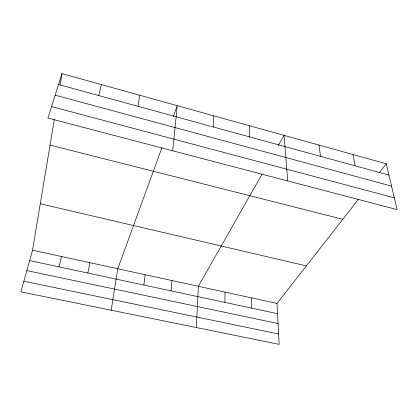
<?xml version="1.0" encoding="UTF-8"?>
<svg xmlns="http://www.w3.org/2000/svg" width="418" height="418" viewBox="0 0 418 418"><rect width="100%" height="100%" fill="white"/><g stroke="black" fill="none" stroke-linecap="round" stroke-linejoin="round"><path stroke-width="0.63" d="M224.91 302.407L225.051 292.119M213.332 126.962L213.744 115.817M196.361 327.534L198.362 286.309L262.19 173.909M171.119 290.886L171.981 280.567M172.723 150.799L177.237 105.67L173.245 116.617M143.876 285.05L145.119 274.715M111.204 310.213L117.756 268.758L161.944 147.606M358.654 199.078L276.977 303.426L279.161 344.375L20.9 291.848L32.541 250.204L54.397 119.078M60.046 85.167L61.974 73.625L386.279 163.783L397.1 209.617L47.929 118.085L61.974 73.625M137.95 106.297L139.8 95.262M87.837 273.053L89.886 262.687M59.016 266.877L61.483 256.506M98.763 95.56L101.391 84.582M278.367 145.422L284.078 135.369L287.709 180.942M379.053 173.01L386.279 163.783M23.863 281.241L278.607 333.982M26.836 270.618L278.048 323.548M29.641 260.586L277.521 313.672M32.541 250.204L276.977 303.426M40.285 203.765L306.357 265.885M50.061 145.083L342.828 219.293M51.56 106.574L394.315 197.829M55.166 95.173L391.546 186.099M58.525 84.53L388.949 175.095M353.043 154.545L355.154 165.836M318.986 145.077L320.507 156.337M249.342 125.713L249.603 136.9M251.249 297.825L251.458 308.092"/></g></svg>
